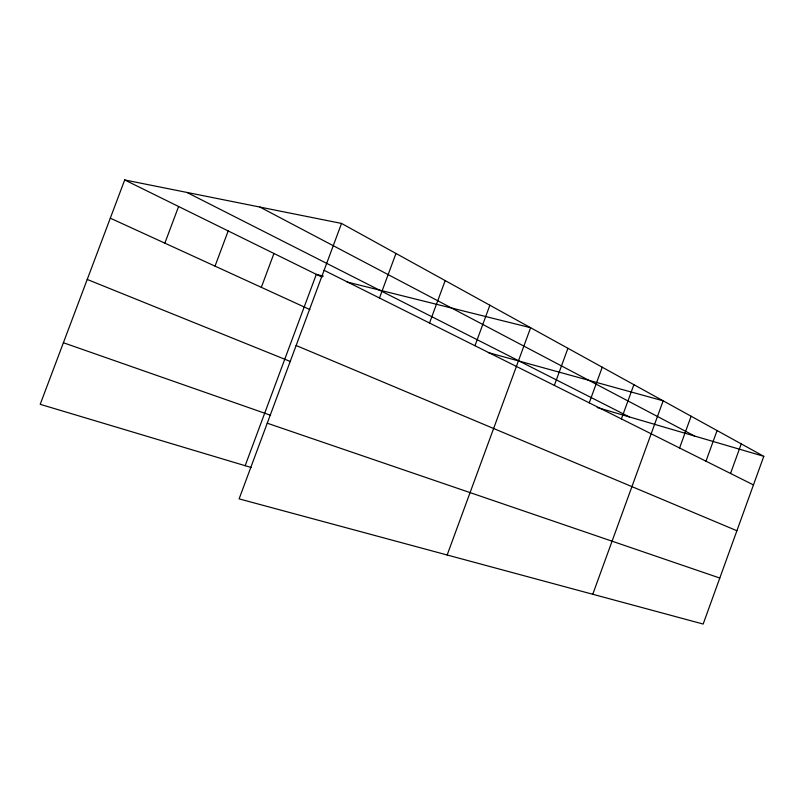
<?xml version="1.0" encoding="UTF-8"?>
<svg xmlns="http://www.w3.org/2000/svg" width="804" height="804" viewBox="0 0 804 804"><rect width="100%" height="100%" fill="white"/><g stroke="black" fill="none" stroke-linecap="round" stroke-linejoin="round"><path stroke-width="1.21" d="M705.972 461.184L717.078 430.552M730.534 473.455L741.248 443.878M763.8 456.32L703.168 624.045L239.11 498.872L341.529 223.432L763.8 456.32L597.191 407.497M621.402 418.914L633.884 384.674M592.759 594.256L663.159 400.814L488.309 352.604M679.581 447.989L691.118 416.241M554.348 385.397L567.936 348.303M589.231 402.834L602.246 367.217M474.963 345.72L489.867 305.239M447.165 554.991L530.62 327.72L346.936 281.983M429.527 323.007L445.185 280.596M245.16 465.697L316.324 274.355L323.389 276.114M379.478 297.993L395.98 253.461M215.02 266.134L228.185 230.939M261.33 287.34L273.953 253.481M164.85 243.15L178.599 206.507M341.529 223.432L124.7 179.955L40.2 404.322L251.16 467.496M267.24 423.205L719.801 578.046M63.395 342.735L270.586 415.266M87.224 279.45L290.546 361.579M296.133 345.499L736.896 530.74M110.309 218.175L309.882 309.57M124.7 179.955L321.952 277.129M324.092 270.315L753.459 484.923M186.87 192.427L629.301 416.904M259.923 207.07L694.606 436.039"/></g></svg>
